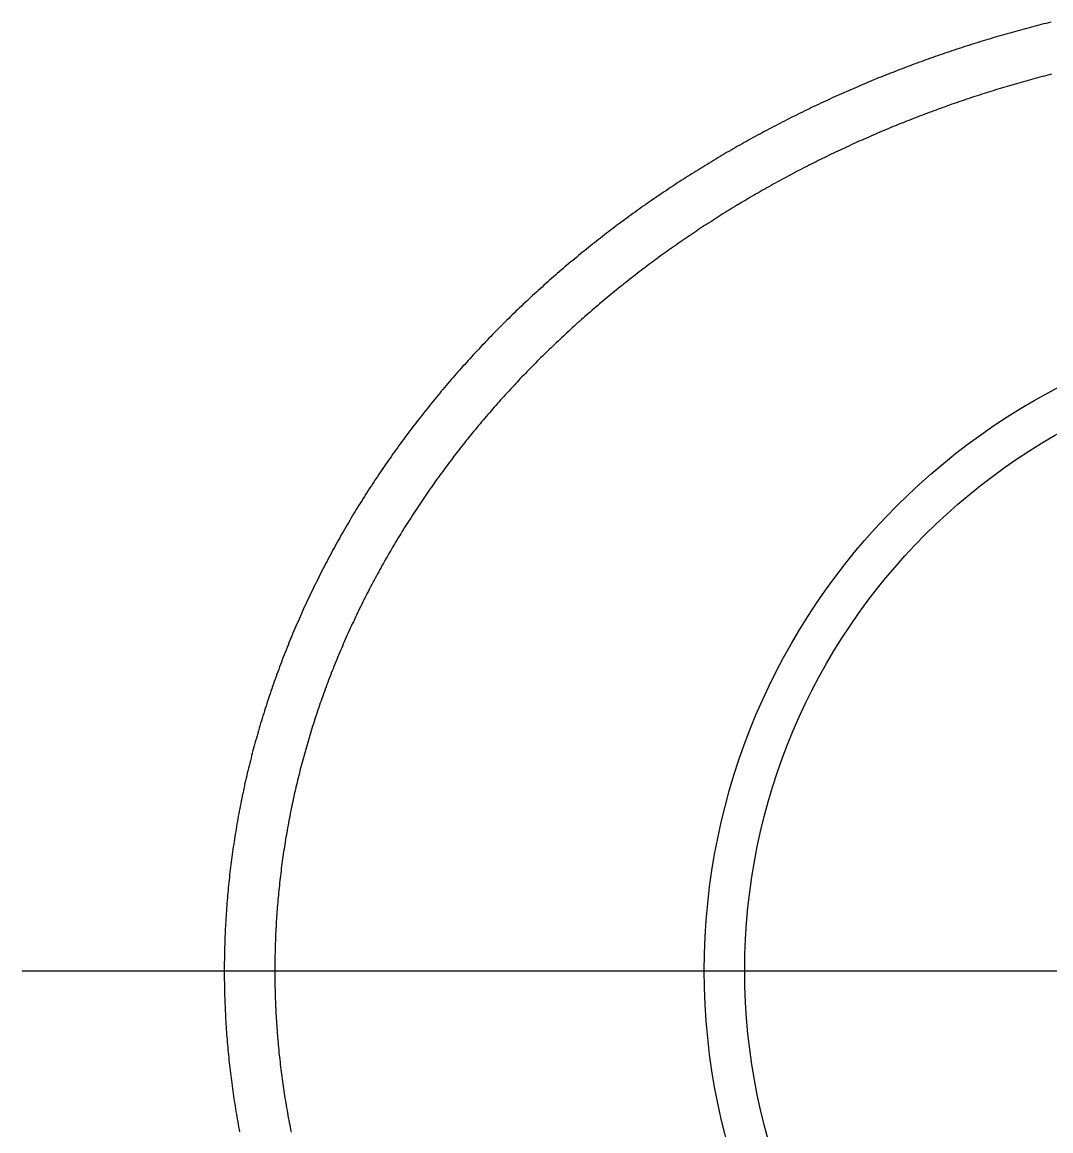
# Model space of a CAD drawing. Extents: x -50 to 64, y -50 to 12.
# Drawn here: x 37.94 to 48.11, y -1.58 to 9.38 of the extents above; entities that cross this region are included whole.
import ezdxf

# ---------------------------------------------------------------- set-up
doc = ezdxf.new("R2010")
doc.units = 0
doc.linetypes.add('CENTER', pattern=[50.8, 31.75, -6.35, 6.35, -6.35])
doc.layers.get('0').update_dxf_attribs({"linetype": 'CONTINUOUS'})
doc.layers.add('CENTER', color=1, linetype='CENTER')

msp = doc.modelspace()

# ---------------------------------------------------------------- linework, layer by layer
at = {"color": 7}
for points in [[(48.1164, 9.38014, 0), (48.0922, 9.37418, 0), (48.068, 9.36816, 0), (48.0439, 9.3621, 0), (48.0198, 9.35599, 0), (47.9956, 9.34984, 0), (47.9715, 9.34363, 0), (47.9474, 9.33738, 0), (47.9233, 9.33108, 0), (47.8992, 9.32473, 0), (47.8752, 9.31833, 0), (47.8511, 9.31189, 0), (47.8271, 9.30539, 0), (47.803, 9.29885, 0), (47.779, 9.29227, 0), (47.755, 9.28563, 0), (47.731, 9.27895, 0), (47.707, 9.27221, 0), (47.6831, 9.26543, 0), (47.6591, 9.25861, 0), (47.6352, 9.25173, 0), (47.6112, 9.24481, 0), (47.5873, 9.23784, 0), (47.5634, 9.23082, 0), (47.5395, 9.22375, 0), (47.5157, 9.21664, 0), (47.4918, 9.20947, 0), (47.468, 9.20226, 0), (47.4441, 9.19501, 0), (47.4203, 9.1877, 0), (47.3965, 9.18035, 0), (47.3727, 9.17294, 0), (47.3489, 9.16549, 0), (47.3252, 9.158, 0), (47.3014, 9.15045, 0), (47.2777, 9.14286, 0), (47.254, 9.13521, 0), (47.2303, 9.12752, 0), (47.2066, 9.11979, 0), (47.1829, 9.112, 0), (47.1592, 9.10417, 0), (47.1356, 9.09629, 0), (47.112, 9.08836, 0), (47.0883, 9.08038, 0), (47.0647, 9.07235, 0), (47.0411, 9.06428, 0), (47.0176, 9.05616, 0), (46.994, 9.04799, 0), (46.9705, 9.03977, 0), (46.947, 9.03151, 0), (46.9235, 9.02319, 0), (46.9, 9.01483, 0), (46.8765, 9.00642, 0), (46.853, 8.99796, 0), (46.8296, 8.98946, 0), (46.8062, 8.9809, 0), (46.7827, 8.9723, 0), (46.7594, 8.96365, 0), (46.736, 8.95496, 0), (46.7126, 8.94621, 0), (46.6893, 8.93741, 0), (46.6659, 8.92857, 0), (46.6426, 8.91968, 0), (46.6193, 8.91074, 0), (46.596, 8.90176, 0), (46.5728, 8.89272, 0), (46.5495, 8.88364, 0), (46.5263, 8.87451, 0), (46.5031, 8.86533, 0), (46.4799, 8.8561, 0), (46.4567, 8.84682, 0), (46.4336, 8.8375, 0), (46.4104, 8.82812, 0), (46.3873, 8.8187, 0), (46.3642, 8.80923, 0), (46.3411, 8.79972, 0), (46.3181, 8.79015, 0), (46.295, 8.78054, 0), (46.272, 8.77087, 0), (46.249, 8.76116, 0), (46.226, 8.7514, 0), (46.203, 8.7416, 0), (46.1801, 8.73174, 0), (46.1571, 8.72184, 0), (46.1342, 8.71188, 0), (46.1113, 8.70188, 0), (46.0884, 8.69183, 0), (46.0656, 8.68174, 0), (46.0427, 8.67159, 0), (46.0199, 8.6614, 0), (45.9971, 8.65115, 0), (45.9743, 8.64086, 0), (45.9516, 8.63052, 0), (45.9288, 8.62014, 0), (45.9061, 8.6097, 0), (45.8834, 8.59922, 0), (45.8607, 8.58868, 0), (45.8381, 8.5781, 0), (45.8154, 8.56747, 0), (45.7928, 8.55679, 0), (45.7702, 8.54606, 0), (45.7476, 8.53529, 0), (45.7251, 8.52446, 0), (45.7025, 8.51359, 0), (45.68, 8.50267, 0), (45.6575, 8.4917, 0), (45.635, 8.48068, 0), (45.6126, 8.46962, 0), (45.5902, 8.4585, 0), (45.5678, 8.44734, 0), (45.5454, 8.43613, 0), (45.523, 8.42486, 0), (45.5007, 8.41355, 0), (45.4783, 8.4022, 0), (45.456, 8.39079, 0), (45.4338, 8.37933, 0), (45.4115, 8.36783, 0), (45.3893, 8.35628, 0), (45.3671, 8.34468, 0), (45.3449, 8.33303, 0), (45.3227, 8.32133, 0), (45.3006, 8.30958, 0), (45.2785, 8.29779, 0), (45.2564, 8.28594, 0), (45.2343, 8.27405, 0), (45.2123, 8.26211, 0), (45.1902, 8.25012, 0), (45.1682, 8.23808, 0), (45.1463, 8.22599, 0), (45.1243, 8.21385, 0), (45.1024, 8.20167, 0), (45.0805, 8.18943, 0), (45.0586, 8.17715, 0), (45.0368, 8.16482, 0), (45.0149, 8.15244, 0), (44.9931, 8.14002, 0), (44.9713, 8.12754, 0), (44.9496, 8.11502, 0), (44.9279, 8.10245, 0), (44.9062, 8.08983, 0), (44.8845, 8.07716, 0), (44.8629, 8.06444, 0), (44.8412, 8.05168, 0), (44.8196, 8.03887, 0), (44.7981, 8.02601, 0), (44.7765, 8.0131, 0), (44.755, 8.00014, 0), (44.7336, 7.98714, 0), (44.7121, 7.97409, 0), (44.6907, 7.96099, 0), (44.6693, 7.94784, 0), (44.6479, 7.93465, 0), (44.6266, 7.9214, 0), (44.6052, 7.90811, 0), (44.5839, 7.89477, 0), (44.5627, 7.88139, 0), (44.5415, 7.86796, 0), (44.5203, 7.85447, 0), (44.4991, 7.84095, 0), (44.4779, 7.82737, 0), (44.4568, 7.81375, 0), (44.4357, 7.80007, 0), (44.4147, 7.78636, 0), (44.3937, 7.77259, 0), (44.3727, 7.75878, 0), (44.3517, 7.74491, 0), (44.3308, 7.73101, 0), (44.3099, 7.71705, 0), (44.289, 7.70305, 0), (44.2681, 7.689, 0), (44.2473, 7.6749, 0), (44.2266, 7.66076, 0), (44.2058, 7.64657, 0), (44.1851, 7.63233, 0), (44.1644, 7.61804, 0), (44.1437, 7.60371, 0), (44.1231, 7.58933, 0), (44.1025, 7.5749, 0), (44.082, 7.56043, 0), (44.0614, 7.54591, 0), (44.0409, 7.53134, 0), (44.0205, 7.51673, 0), (44.0001, 7.50207, 0), (43.9797, 7.48736, 0), (43.9593, 7.47261, 0), (43.939, 7.45781, 0), (43.9187, 7.44296, 0), (43.8984, 7.42807, 0), (43.8782, 7.41313, 0), (43.858, 7.39814, 0), (43.8378, 7.38311, 0), (43.8177, 7.36803, 0), (43.7976, 7.3529, 0), (43.7776, 7.33773, 0), (43.7575, 7.32251, 0), (43.7375, 7.30724, 0), (43.7176, 7.29193, 0), (43.6977, 7.27657, 0), (43.6778, 7.26117, 0), (43.6579, 7.24572, 0), (43.6381, 7.23022, 0), (43.6183, 7.21468, 0), (43.5986, 7.19909, 0), (43.5789, 7.18345, 0), (43.5592, 7.16777, 0), (43.5396, 7.15205, 0), (43.52, 7.13627, 0), (43.5005, 7.12045, 0), (43.4809, 7.10459, 0), (43.4614, 7.08868, 0), (43.442, 7.07272, 0), (43.4226, 7.05672, 0), (43.4032, 7.04068, 0), (43.3839, 7.02458, 0), (43.3646, 7.00845, 0), (43.3453, 6.99226, 0), (43.3261, 6.97603, 0), (43.3069, 6.95976, 0), (43.2878, 6.94344, 0), (43.2687, 6.92708, 0), (43.2496, 6.91067, 0), (43.2306, 6.89421, 0), (43.2116, 6.87771, 0), (43.1926, 6.86116, 0), (43.1737, 6.84457, 0), (43.1548, 6.82794, 0), (43.136, 6.81126, 0), (43.1172, 6.79453, 0), (43.0984, 6.77776, 0), (43.0797, 6.76095, 0), (43.061, 6.74409, 0), (43.0424, 6.72718, 0), (43.0238, 6.71023, 0), (43.0052, 6.69324, 0), (42.9867, 6.6762, 0), (42.9682, 6.65911, 0), (42.9498, 6.64199, 0), (42.9314, 6.62481, 0), (42.9131, 6.6076, 0), (42.8947, 6.59033, 0), (42.8765, 6.57303, 0), (42.8582, 6.55568, 0), (42.8401, 6.53828, 0), (42.8219, 6.52084, 0), (42.8038, 6.50336, 0), (42.7857, 6.48583, 0), (42.7677, 6.46826, 0), (42.7497, 6.45065, 0), (42.7318, 6.43299, 0), (42.7139, 6.41528, 0), (42.6961, 6.39753, 0), (42.6783, 6.37974, 0), (42.6605, 6.36191, 0), (42.6428, 6.34403, 0), (42.6251, 6.3261, 0), (42.6075, 6.30814, 0), (42.5899, 6.29013, 0), (42.5723, 6.27207, 0), (42.5548, 6.25397, 0), (42.5374, 6.23583, 0), (42.52, 6.21765, 0), (42.5026, 6.19942, 0), (42.4853, 6.18115, 0), (42.468, 6.16283, 0), (42.4507, 6.14447, 0), (42.4335, 6.12607, 0), (42.4164, 6.10762, 0), (42.3993, 6.08913, 0), (42.3822, 6.0706, 0), (42.3652, 6.05203, 0), (42.3483, 6.03341, 0), (42.3313, 6.01475, 0), (42.3145, 5.99604, 0), (42.2976, 5.9773, 0), (42.2809, 5.95851, 0), (42.2641, 5.93967, 0), (42.2474, 5.92079, 0), (42.2308, 5.90188, 0), (42.2142, 5.88291, 0), (42.1976, 5.86391, 0), (42.1811, 5.84486, 0), (42.1647, 5.82577, 0), (42.1483, 5.80664, 0), (42.1319, 5.78746, 0), (42.1156, 5.76824, 0), (42.0993, 5.74898, 0), (42.0831, 5.72968, 0), (42.0669, 5.71033, 0), (42.0508, 5.69094, 0), (42.0347, 5.67151, 0), (42.0187, 5.65204, 0), (42.0027, 5.63252, 0), (41.9868, 5.61296, 0), (41.9709, 5.59336, 0), (41.9551, 5.57372, 0), (41.9393, 5.55403, 0), (41.9236, 5.53431, 0), (41.9079, 5.51454, 0), (41.8922, 5.49472, 0), (41.8767, 5.47487, 0), (41.8611, 5.45498, 0), (41.8456, 5.43504, 0), (41.8302, 5.41506, 0), (41.8148, 5.39504, 0), (41.7995, 5.37497, 0), (41.7842, 5.35487, 0), (41.7689, 5.33472, 0), (41.7538, 5.31453, 0), (41.7386, 5.2943, 0), (41.7235, 5.27403, 0), (41.7085, 5.25371, 0), (41.6935, 5.23336, 0), (41.6786, 5.21296, 0), (41.6637, 5.19252, 0), (41.6489, 5.17204, 0), (41.6341, 5.15152, 0), (41.6194, 5.13095, 0), (41.6047, 5.11035, 0), (41.5901, 5.0897, 0), (41.5755, 5.06902, 0), (41.561, 5.04829, 0), (41.5465, 5.02752, 0), (41.5321, 5.0067, 0), (41.5178, 4.98585, 0), (41.5035, 4.96496, 0), (41.4892, 4.94402, 0), (41.475, 4.92305, 0), (41.4609, 4.90203, 0), (41.4468, 4.88097, 0), (41.4327, 4.85987, 0), (41.4188, 4.83873, 0), (41.4048, 4.81755, 0), (41.391, 4.79633, 0), (41.3771, 4.77507, 0), (41.3634, 4.75376, 0), (41.3497, 4.73242, 0), (41.336, 4.71103, 0), (41.3224, 4.68961, 0), (41.3088, 4.66814, 0), (41.2953, 4.64664, 0), (41.2819, 4.62509, 0), (41.2685, 4.6035, 0), (41.2552, 4.58187, 0), (41.2419, 4.56021, 0), (41.2287, 4.5385, 0), (41.2156, 4.51676, 0), (41.2025, 4.49497, 0), (41.1894, 4.47315, 0), (41.1765, 4.45129, 0), (41.1635, 4.42939, 0), (41.1507, 4.40745, 0), (41.1379, 4.38547, 0), (41.1251, 4.36345, 0), (41.1124, 4.3414, 0), (41.0998, 4.31931, 0), (41.0872, 4.29718, 0), (41.0747, 4.27502, 0), (41.0622, 4.25281, 0), (41.0499, 4.23057, 0), (41.0375, 4.2083, 0), (41.0252, 4.18599, 0), (41.013, 4.16364, 0), (41.0009, 4.14125, 0), (40.9888, 4.11883, 0), (40.9767, 4.09637, 0), (40.9648, 4.07388, 0), (40.9528, 4.05135, 0), (40.941, 4.02879, 0), (40.9292, 4.00619, 0), (40.9175, 3.98355, 0), (40.9058, 3.96088, 0), (40.8942, 3.93818, 0), (40.8826, 3.91544, 0), (40.8712, 3.89267, 0), (40.8597, 3.86986, 0), (40.8484, 3.84702, 0), (40.8371, 3.82415, 0), (40.8259, 3.80124, 0), (40.8147, 3.7783, 0), (40.8036, 3.75533, 0), (40.7925, 3.73232, 0), (40.7816, 3.70928, 0), (40.7707, 3.68621, 0), (40.7598, 3.66311, 0), (40.749, 3.63997, 0), (40.7383, 3.6168, 0), (40.7276, 3.5936, 0), (40.7171, 3.57037, 0), (40.7065, 3.54711, 0), (40.6961, 3.52381, 0), (40.6857, 3.50048, 0), (40.6753, 3.47713, 0), (40.6651, 3.45374, 0), (40.6549, 3.43032, 0), (40.6447, 3.40687, 0), (40.6347, 3.38339, 0), (40.6247, 3.35988, 0), (40.6147, 3.33634, 0), (40.6049, 3.31278, 0), (40.5951, 3.28918, 0), (40.5853, 3.26555, 0), (40.5757, 3.24189, 0), (40.5661, 3.21821, 0), (40.5566, 3.19449, 0), (40.5471, 3.17075, 0), (40.5377, 3.14698, 0), (40.5284, 3.12318, 0), (40.5191, 3.09935, 0), (40.5099, 3.0755, 0), (40.5008, 3.05162, 0), (40.4918, 3.02771, 0), (40.4828, 3.00378, 0), (40.4739, 2.97982, 0), (40.465, 2.95583, 0), (40.4563, 2.93181, 0), (40.4476, 2.90778, 0), (40.4389, 2.88371, 0), (40.4304, 2.85962, 0), (40.4219, 2.83551, 0), (40.4134, 2.81137, 0), (40.4051, 2.7872, 0), (40.3968, 2.76301, 0), (40.3886, 2.7388, 0), (40.3805, 2.71456, 0), (40.3724, 2.6903, 0), (40.3644, 2.66602, 0), (40.3564, 2.64171, 0), (40.3486, 2.61738, 0), (40.3408, 2.59303, 0), (40.3331, 2.56865, 0), (40.3254, 2.54426, 0), (40.3179, 2.51984, 0), (40.3103, 2.49539, 0), (40.3029, 2.47093, 0), (40.2956, 2.44645, 0), (40.2883, 2.42194, 0), (40.281, 2.39742, 0), (40.2739, 2.37287, 0), (40.2668, 2.3483, 0), (40.2598, 2.32371, 0), (40.2529, 2.29911, 0), (40.246, 2.27448, 0), (40.2392, 2.24983, 0), (40.2325, 2.22517, 0), (40.2259, 2.20048, 0), (40.2193, 2.17578, 0), (40.2128, 2.15106, 0), (40.2064, 2.12632, 0), (40.2001, 2.10156, 0), (40.1938, 2.07678, 0), (40.1876, 2.05199, 0), (40.1815, 2.02718, 0), (40.1754, 2.00235, 0), (40.1694, 1.9775, 0), (40.1635, 1.95264, 0), (40.1577, 1.92776, 0), (40.1519, 1.90287, 0), (40.1463, 1.87796, 0), (40.1406, 1.85303, 0), (40.1351, 1.82809, 0), (40.1296, 1.80313, 0), (40.1243, 1.77816, 0), (40.119, 1.75317, 0), (40.1137, 1.72817, 0), (40.1086, 1.70315, 0), (40.1035, 1.67812, 0), (40.0985, 1.65308, 0), (40.0935, 1.62802, 0), (40.0887, 1.60295, 0), (40.0839, 1.57787, 0), (40.0792, 1.55277, 0), (40.0745, 1.52766, 0), (40.07, 1.50254, 0), (40.0655, 1.47741, 0), (40.0611, 1.45227, 0), (40.0568, 1.42711, 0), (40.0525, 1.40194, 0), (40.0483, 1.37676, 0), (40.0442, 1.35158, 0), (40.0402, 1.32637, 0), (40.0362, 1.30116, 0), (40.0324, 1.27594, 0), (40.0286, 1.25071, 0), (40.0248, 1.22547, 0), (40.0212, 1.20022, 0), (40.0176, 1.17496, 0), (40.0141, 1.14969, 0), (40.0107, 1.12441, 0), (40.0073, 1.09912, 0), (40.0041, 1.07382, 0), (40.0009, 1.04852, 0), (39.9977, 1.02321, 0), (39.9947, 0.997886, 0), (39.9917, 0.972557, 0), (39.9888, 0.94722, 0), (39.986, 0.921876, 0), (39.9833, 0.896525, 0), (39.9806, 0.871167, 0), (39.978, 0.845803, 0), (39.9755, 0.820431, 0), (39.9731, 0.795054, 0), (39.9707, 0.76967, 0), (39.9684, 0.74428, 0), (39.9662, 0.718885, 0), (39.9641, 0.693484, 0), (39.9621, 0.668078, 0), (39.9601, 0.642667, 0), (39.9582, 0.617251, 0), (39.9564, 0.591831, 0), (39.9546, 0.566406, 0), (39.9529, 0.540977, 0), (39.9513, 0.515544, 0), (39.9498, 0.490107, 0), (39.9484, 0.464666, 0), (39.947, 0.439223, 0), (39.9457, 0.413776, 0), (39.9445, 0.388326, 0), (39.9434, 0.362873, 0), (39.9423, 0.337418, 0), (39.9414, 0.311961, 0), (39.9405, 0.286501, 0), (39.9396, 0.26104, 0), (39.9389, 0.235577, 0), (39.9382, 0.210113, 0), (39.9376, 0.184647, 0), (39.9371, 0.15918, 0), (39.9366, 0.133713, 0), (39.9363, 0.108245, 0), (39.936, 0.082776, 0), (39.9358, 0.057307, 0), (39.9356, 0.031838, 0), (39.9356, 0.006368, 0), (39.9356, -0.019102, 0), (39.9357, -0.044572, 0), (39.9359, -0.070042, 0), (39.9361, -0.095511, 0), (39.9364, -0.120981, 0), (39.9369, -0.14645, 0), (39.9373, -0.171919, 0), (39.9379, -0.197388, 0), (39.9385, -0.222856, 0), (39.9392, -0.248323, 0), (39.94, -0.27379, 0), (39.9409, -0.299255, 0), (39.9418, -0.32472, 0), (39.9428, -0.350184, 0), (39.9439, -0.375647, 0), (39.9451, -0.401108, 0), (39.9463, -0.426568, 0), (39.9477, -0.452027, 0), (39.9491, -0.477484, 0), (39.9505, -0.50294, 0), (39.9521, -0.528394, 0), (39.9537, -0.553846, 0), (39.9554, -0.579297, 0), (39.9572, -0.604745, 0), (39.9591, -0.630192, 0), (39.961, -0.655636, 0), (39.963, -0.681078, 0), (39.9651, -0.706518, 0), (39.9673, -0.731955, 0), (39.9696, -0.75739, 0), (39.9719, -0.782822, 0), (39.9743, -0.808252, 0), (39.9768, -0.833679, 0), (39.9793, -0.859103, 0), (39.982, -0.884524, 0), (39.9847, -0.909941, 0), (39.9875, -0.935356, 0), (39.9903, -0.960768, 0), (39.9933, -0.986176, 0), (39.9963, -1.01158, 0), (39.9994, -1.03698, 0), (40.0026, -1.06238, 0), (40.0058, -1.08777, 0), (40.0091, -1.11316, 0), (40.0125, -1.13855, 0), (40.016, -1.16393, 0), (40.0196, -1.18931, 0), (40.0232, -1.21468, 0), (40.0269, -1.24005, 0), (40.0307, -1.26542, 0), (40.0346, -1.29078, 0), (40.0386, -1.31614, 0), (40.0426, -1.34149, 0), (40.0467, -1.36683, 0), (40.0509, -1.39218, 0), (40.0551, -1.41751, 0), (40.0595, -1.44285, 0), (40.0639, -1.46817, 0), (40.0684, -1.4935, 0), (40.0729, -1.51881, 0), (40.0776, -1.54412, 0), (40.0823, -1.56943, 0), (40.0871, -1.59473, 0)], [(48.1197, 8.86548, 0), (48.0966, 8.85953, 0), (48.0734, 8.85352, 0), (48.0503, 8.84747, 0), (48.0272, 8.84137, 0), (48.0041, 8.83523, 0), (47.981, 8.82904, 0), (47.9579, 8.82281, 0), (47.9348, 8.81653, 0), (47.9118, 8.8102, 0), (47.8887, 8.80383, 0), (47.8657, 8.79742, 0), (47.8426, 8.79095, 0), (47.8196, 8.78445, 0), (47.7966, 8.77789, 0), (47.7737, 8.77129, 0), (47.7507, 8.76464, 0), (47.7277, 8.75795, 0), (47.7048, 8.75121, 0), (47.6819, 8.74443, 0), (47.6589, 8.7376, 0), (47.636, 8.73073, 0), (47.6131, 8.72381, 0), (47.5903, 8.71684, 0), (47.5674, 8.70983, 0), (47.5446, 8.70277, 0), (47.5217, 8.69566, 0), (47.4989, 8.68851, 0), (47.4761, 8.68132, 0), (47.4533, 8.67407, 0), (47.4305, 8.66679, 0), (47.4078, 8.65945, 0), (47.385, 8.65207, 0), (47.3623, 8.64465, 0), (47.3396, 8.63718, 0), (47.3168, 8.62966, 0), (47.2942, 8.6221, 0), (47.2715, 8.61449, 0), (47.2488, 8.60684, 0), (47.2262, 8.59914, 0), (47.2036, 8.59139, 0), (47.1809, 8.5836, 0), (47.1583, 8.57576, 0), (47.1358, 8.56788, 0), (47.1132, 8.55995, 0), (47.0906, 8.55197, 0), (47.0681, 8.54395, 0), (47.0456, 8.53588, 0), (47.0231, 8.52777, 0), (47.0006, 8.51961, 0), (46.9781, 8.51141, 0), (46.9557, 8.50316, 0), (46.9332, 8.49486, 0), (46.9108, 8.48652, 0), (46.8884, 8.47813, 0), (46.866, 8.46969, 0), (46.8436, 8.46121, 0), (46.8213, 8.45269, 0), (46.7989, 8.44411, 0), (46.7766, 8.4355, 0), (46.7543, 8.42683, 0), (46.732, 8.41812, 0), (46.7097, 8.40937, 0), (46.6875, 8.40056, 0), (46.6652, 8.39171, 0), (46.643, 8.38282, 0), (46.6208, 8.37388, 0), (46.5986, 8.36489, 0), (46.5765, 8.35586, 0), (46.5543, 8.34678, 0), (46.5322, 8.33766, 0), (46.5101, 8.32849, 0), (46.488, 8.31927, 0), (46.4659, 8.31001, 0), (46.4439, 8.3007, 0), (46.4218, 8.29135, 0), (46.3998, 8.28195, 0), (46.3778, 8.2725, 0), (46.3558, 8.26301, 0), (46.3338, 8.25347, 0), (46.3119, 8.24389, 0), (46.29, 8.23426, 0), (46.2681, 8.22458, 0), (46.2462, 8.21486, 0), (46.2243, 8.20509, 0), (46.2025, 8.19527, 0), (46.1806, 8.18541, 0), (46.1588, 8.17551, 0), (46.137, 8.16555, 0), (46.1153, 8.15555, 0), (46.0935, 8.14551, 0), (46.0718, 8.13542, 0), (46.0501, 8.12528, 0), (46.0284, 8.1151, 0), (46.0067, 8.10487, 0), (45.9851, 8.09459, 0), (45.9634, 8.08427, 0), (45.9418, 8.0739, 0), (45.9203, 8.06349, 0), (45.8987, 8.05303, 0), (45.8772, 8.04252, 0), (45.8556, 8.03197, 0), (45.8341, 8.02137, 0), (45.8126, 8.01073, 0), (45.7912, 8.00004, 0), (45.7698, 7.9893, 0), (45.7483, 7.97852, 0), (45.7269, 7.96769, 0), (45.7056, 7.95681, 0), (45.6842, 7.94589, 0), (45.6629, 7.93493, 0), (45.6416, 7.92391, 0), (45.6203, 7.91285, 0), (45.5991, 7.90175, 0), (45.5778, 7.89059, 0), (45.5566, 7.8794, 0), (45.5354, 7.86815, 0), (45.5142, 7.85686, 0), (45.4931, 7.84552, 0), (45.472, 7.83414, 0), (45.4509, 7.82271, 0), (45.4298, 7.81124, 0), (45.4087, 7.79972, 0), (45.3877, 7.78815, 0), (45.3667, 7.77654, 0), (45.3457, 7.76488, 0), (45.3248, 7.75317, 0), (45.3038, 7.74142, 0), (45.2829, 7.72962, 0), (45.262, 7.71778, 0), (45.2412, 7.70589, 0), (45.2204, 7.69396, 0), (45.1995, 7.68198, 0), (45.1788, 7.66995, 0), (45.158, 7.65788, 0), (45.1373, 7.64576, 0), (45.1166, 7.6336, 0), (45.0959, 7.62139, 0), (45.0753, 7.60914, 0), (45.0546, 7.59684, 0), (45.034, 7.5845, 0), (45.0135, 7.57211, 0), (44.9929, 7.55967, 0), (44.9724, 7.54719, 0), (44.9519, 7.53467, 0), (44.9315, 7.5221, 0), (44.911, 7.50948, 0), (44.8906, 7.49682, 0), (44.8702, 7.48411, 0), (44.8499, 7.47136, 0), (44.8296, 7.45857, 0), (44.8093, 7.44573, 0), (44.789, 7.43284, 0), (44.7688, 7.41991, 0), (44.7486, 7.40693, 0), (44.7284, 7.39391, 0), (44.7082, 7.38085, 0), (44.6881, 7.36774, 0), (44.668, 7.35458, 0), (44.648, 7.34138, 0), (44.6279, 7.32814, 0), (44.6079, 7.31485, 0), (44.5879, 7.30152, 0), (44.568, 7.28814, 0), (44.5481, 7.27472, 0), (44.5282, 7.26125, 0), (44.5084, 7.24774, 0), (44.4885, 7.23418, 0), (44.4688, 7.22058, 0), (44.449, 7.20694, 0), (44.4293, 7.19325, 0), (44.4096, 7.17952, 0), (44.3899, 7.16574, 0), (44.3703, 7.15192, 0), (44.3507, 7.13805, 0), (44.3311, 7.12414, 0), (44.3116, 7.11019, 0), (44.2921, 7.09619, 0), (44.2726, 7.08215, 0), (44.2531, 7.06806, 0), (44.2337, 7.05393, 0), (44.2144, 7.03976, 0), (44.195, 7.02554, 0), (44.1757, 7.01128, 0), (44.1564, 6.99698, 0), (44.1372, 6.98263, 0), (44.118, 6.96824, 0), (44.0988, 6.9538, 0), (44.0797, 6.93932, 0), (44.0606, 6.9248, 0), (44.0415, 6.91023, 0), (44.0224, 6.89562, 0), (44.0034, 6.88097, 0), (43.9845, 6.86627, 0), (43.9655, 6.85153, 0), (43.9466, 6.83675, 0), (43.9278, 6.82192, 0), (43.9089, 6.80705, 0), (43.8901, 6.79214, 0), (43.8714, 6.77718, 0), (43.8527, 6.76218, 0), (43.834, 6.74714, 0), (43.8153, 6.73205, 0), (43.7967, 6.71692, 0), (43.7781, 6.70175, 0), (43.7596, 6.68654, 0), (43.7411, 6.67128, 0), (43.7226, 6.65598, 0), (43.7042, 6.64064, 0), (43.6858, 6.62525, 0), (43.6674, 6.60983, 0), (43.6491, 6.59436, 0), (43.6308, 6.57884, 0), (43.6125, 6.56329, 0), (43.5943, 6.54769, 0), (43.5762, 6.53205, 0), (43.558, 6.51637, 0), (43.5399, 6.50065, 0), (43.5219, 6.48488, 0), (43.5038, 6.46907, 0), (43.4859, 6.45322, 0), (43.4679, 6.43733, 0), (43.45, 6.42139, 0), (43.4321, 6.40542, 0), (43.4143, 6.3894, 0), (43.3965, 6.37334, 0), (43.3788, 6.35723, 0), (43.361, 6.34109, 0), (43.3434, 6.3249, 0), (43.3257, 6.30868, 0), (43.3081, 6.29241, 0), (43.2906, 6.2761, 0), (43.2731, 6.25974, 0), (43.2556, 6.24335, 0), (43.2382, 6.22691, 0), (43.2208, 6.21044, 0), (43.2034, 6.19392, 0), (43.1861, 6.17736, 0), (43.1688, 6.16076, 0), (43.1516, 6.14412, 0), (43.1344, 6.12743, 0), (43.1172, 6.11071, 0), (43.1001, 6.09394, 0), (43.0831, 6.07714, 0), (43.066, 6.06029, 0), (43.049, 6.0434, 0), (43.0321, 6.02647, 0), (43.0152, 6.0095, 0), (42.9983, 5.99249, 0), (42.9815, 5.97544, 0), (42.9647, 5.95835, 0), (42.948, 5.94121, 0), (42.9313, 5.92404, 0), (42.9147, 5.90682, 0), (42.8981, 5.88957, 0), (42.8815, 5.87227, 0), (42.865, 5.85494, 0), (42.8485, 5.83756, 0), (42.8321, 5.82015, 0), (42.8157, 5.80269, 0), (42.7993, 5.78519, 0), (42.783, 5.76765, 0), (42.7668, 5.75008, 0), (42.7506, 5.73246, 0), (42.7344, 5.7148, 0), (42.7183, 5.6971, 0), (42.7022, 5.67936, 0), (42.6861, 5.66159, 0), (42.6701, 5.64377, 0), (42.6542, 5.62591, 0), (42.6383, 5.60801, 0), (42.6224, 5.59008, 0), (42.6066, 5.5721, 0), (42.5908, 5.55408, 0), (42.5751, 5.53603, 0), (42.5594, 5.51793, 0), (42.5438, 5.49979, 0), (42.5282, 5.48162, 0), (42.5127, 5.4634, 0), (42.4972, 5.44515, 0), (42.4817, 5.42685, 0), (42.4663, 5.40852, 0), (42.451, 5.39015, 0), (42.4357, 5.37174, 0), (42.4204, 5.35329, 0), (42.4052, 5.3348, 0), (42.39, 5.31627, 0), (42.3749, 5.2977, 0), (42.3598, 5.27909, 0), (42.3448, 5.26044, 0), (42.3298, 5.24175, 0), (42.3149, 5.22303, 0), (42.3, 5.20427, 0), (42.2851, 5.18546, 0), (42.2703, 5.16662, 0), (42.2556, 5.14774, 0), (42.2409, 5.12882, 0), (42.2262, 5.10986, 0), (42.2116, 5.09086, 0), (42.1971, 5.07183, 0), (42.1826, 5.05275, 0), (42.1681, 5.03364, 0), (42.1537, 5.01449, 0), (42.1394, 4.9953, 0), (42.1251, 4.97607, 0), (42.1108, 4.9568, 0), (42.0966, 4.93749, 0), (42.0824, 4.91815, 0), (42.0683, 4.89877, 0), (42.0543, 4.87935, 0), (42.0402, 4.85989, 0), (42.0263, 4.84039, 0), (42.0124, 4.82085, 0), (41.9985, 4.80128, 0), (41.9847, 4.78167, 0), (41.9709, 4.76202, 0), (41.9572, 4.74233, 0), (41.9436, 4.7226, 0), (41.93, 4.70284, 0), (41.9164, 4.68304, 0), (41.9029, 4.6632, 0), (41.8894, 4.64332, 0), (41.876, 4.6234, 0), (41.8627, 4.60345, 0), (41.8494, 4.58346, 0), (41.8361, 4.56343, 0), (41.8229, 4.54336, 0), (41.8098, 4.52326, 0), (41.7967, 4.50312, 0), (41.7837, 4.48294, 0), (41.7707, 4.46272, 0), (41.7577, 4.44247, 0), (41.7449, 4.42218, 0), (41.732, 4.40185, 0), (41.7193, 4.38148, 0), (41.7065, 4.36108, 0), (41.6939, 4.34064, 0), (41.6812, 4.32016, 0), (41.6687, 4.29965, 0), (41.6562, 4.2791, 0), (41.6437, 4.25852, 0), (41.6313, 4.2379, 0), (41.619, 4.21724, 0), (41.6067, 4.19655, 0), (41.5945, 4.17582, 0), (41.5823, 4.15506, 0), (41.5702, 4.13426, 0), (41.5581, 4.11343, 0), (41.5461, 4.09256, 0), (41.5341, 4.07166, 0), (41.5223, 4.05072, 0), (41.5104, 4.02975, 0), (41.4986, 4.00875, 0), (41.4869, 3.98771, 0), (41.4752, 3.96664, 0), (41.4636, 3.94553, 0), (41.4521, 3.92439, 0), (41.4406, 3.90322, 0), (41.4291, 3.88202, 0), (41.4177, 3.86078, 0), (41.4064, 3.83951, 0), (41.3952, 3.81821, 0), (41.3839, 3.79687, 0), (41.3728, 3.7755, 0), (41.3617, 3.7541, 0), (41.3507, 3.73267, 0), (41.3397, 3.71121, 0), (41.3288, 3.68972, 0), (41.3179, 3.66819, 0), (41.3071, 3.64663, 0), (41.2964, 3.62505, 0), (41.2857, 3.60343, 0), (41.2751, 3.58178, 0), (41.2646, 3.5601, 0), (41.2541, 3.53839, 0), (41.2436, 3.51665, 0), (41.2333, 3.49488, 0), (41.223, 3.47308, 0), (41.2127, 3.45126, 0), (41.2025, 3.4294, 0), (41.1924, 3.40751, 0), (41.1823, 3.38559, 0), (41.1723, 3.36365, 0), (41.1624, 3.34168, 0), (41.1525, 3.31967, 0), (41.1427, 3.29764, 0), (41.1329, 3.27558, 0), (41.1232, 3.2535, 0), (41.1136, 3.23138, 0), (41.104, 3.20924, 0), (41.0945, 3.18707, 0), (41.0851, 3.16487, 0), (41.0757, 3.14265, 0), (41.0664, 3.1204, 0), (41.0571, 3.09812, 0), (41.0479, 3.07582, 0), (41.0388, 3.05349, 0), (41.0298, 3.03113, 0), (41.0208, 3.00874, 0), (41.0118, 2.98634, 0), (41.003, 2.9639, 0), (40.9942, 2.94144, 0), (40.9854, 2.91896, 0), (40.9768, 2.89645, 0), (40.9682, 2.87391, 0), (40.9596, 2.85135, 0), (40.9512, 2.82877, 0), (40.9428, 2.80616, 0), (40.9344, 2.78353, 0), (40.9261, 2.76088, 0), (40.9179, 2.7382, 0), (40.9098, 2.7155, 0), (40.9017, 2.69278, 0), (40.8937, 2.67003, 0), (40.8857, 2.64726, 0), (40.8779, 2.62447, 0), (40.8701, 2.60166, 0), (40.8623, 2.57882, 0), (40.8546, 2.55596, 0), (40.847, 2.53309, 0), (40.8395, 2.51019, 0), (40.832, 2.48727, 0), (40.8246, 2.46433, 0), (40.8172, 2.44137, 0), (40.81, 2.41838, 0), (40.8027, 2.39538, 0), (40.7956, 2.37236, 0), (40.7885, 2.34932, 0), (40.7815, 2.32626, 0), (40.7746, 2.30318, 0), (40.7677, 2.28008, 0), (40.7609, 2.25696, 0), (40.7542, 2.23382, 0), (40.7475, 2.21067, 0), (40.7409, 2.1875, 0), (40.7344, 2.1643, 0), (40.7279, 2.1411, 0), (40.7215, 2.11787, 0), (40.7152, 2.09463, 0), (40.7089, 2.07136, 0), (40.7027, 2.04809, 0), (40.6966, 2.02479, 0), (40.6906, 2.00148, 0), (40.6846, 1.97815, 0), (40.6787, 1.95481, 0), (40.6728, 1.93145, 0), (40.6671, 1.90808, 0), (40.6614, 1.88469, 0), (40.6557, 1.86128, 0), (40.6502, 1.83786, 0), (40.6447, 1.81443, 0), (40.6393, 1.79098, 0), (40.6339, 1.76751, 0), (40.6286, 1.74403, 0), (40.6234, 1.72054, 0), (40.6183, 1.69704, 0), (40.6132, 1.67352, 0), (40.6082, 1.64998, 0), (40.6033, 1.62644, 0), (40.5984, 1.60288, 0), (40.5936, 1.57931, 0), (40.5889, 1.55573, 0), (40.5842, 1.53213, 0), (40.5797, 1.50853, 0), (40.5752, 1.48491, 0), (40.5707, 1.46128, 0), (40.5664, 1.43764, 0), (40.5621, 1.41398, 0), (40.5579, 1.39032, 0), (40.5537, 1.36665, 0), (40.5496, 1.34297, 0), (40.5456, 1.31927, 0), (40.5417, 1.29557, 0), (40.5378, 1.27185, 0), (40.534, 1.24813, 0), (40.5303, 1.2244, 0), (40.5267, 1.20066, 0), (40.5231, 1.17691, 0), (40.5196, 1.15315, 0), (40.5161, 1.12938, 0), (40.5128, 1.1056, 0), (40.5095, 1.08182, 0), (40.5062, 1.05802, 0), (40.5031, 1.03422, 0), (40.5, 1.01041, 0), (40.497, 0.986597, 0), (40.4941, 0.962774, 0), (40.4912, 0.938943, 0), (40.4884, 0.915105, 0), (40.4857, 0.891261, 0), (40.483, 0.86741, 0), (40.4805, 0.843552, 0), (40.478, 0.819689, 0), (40.4755, 0.795819, 0), (40.4732, 0.771943, 0), (40.4709, 0.748062, 0), (40.4687, 0.724176, 0), (40.4665, 0.700284, 0), (40.4644, 0.676387, 0), (40.4624, 0.652485, 0), (40.4605, 0.628579, 0), (40.4586, 0.604668, 0), (40.4568, 0.580753, 0), (40.4551, 0.556834, 0), (40.4535, 0.53291, 0), (40.4519, 0.508984, 0), (40.4504, 0.485053, 0), (40.449, 0.461119, 0), (40.4476, 0.437182, 0), (40.4463, 0.413242, 0), (40.4451, 0.3893, 0), (40.444, 0.365354, 0), (40.4429, 0.341407, 0), (40.4419, 0.317457, 0), (40.441, 0.293505, 0), (40.4402, 0.269551, 0), (40.4394, 0.245596, 0), (40.4387, 0.221639, 0), (40.438, 0.197681, 0), (40.4375, 0.173722, 0), (40.437, 0.149762, 0), (40.4366, 0.125801, 0), (40.4362, 0.10184, 0), (40.436, 0.077878, 0), (40.4358, 0.053916, 0), (40.4356, 0.029954, 0), (40.4356, 0.005991, 0), (40.4356, -0.017971, 0), (40.4357, -0.041934, 0), (40.4359, -0.065897, 0), (40.4361, -0.08986, 0), (40.4364, -0.113823, 0), (40.4368, -0.137785, 0), (40.4372, -0.161747, 0), (40.4377, -0.185709, 0), (40.4383, -0.20967, 0), (40.439, -0.233631, 0), (40.4397, -0.257592, 0), (40.4406, -0.281551, 0), (40.4414, -0.30551, 0), (40.4424, -0.329468, 0), (40.4434, -0.353425, 0), (40.4445, -0.377381, 0), (40.4457, -0.401336, 0), (40.447, -0.42529, 0), (40.4483, -0.449243, 0), (40.4497, -0.473194, 0), (40.4511, -0.497144, 0), (40.4527, -0.521093, 0), (40.4543, -0.54504, 0), (40.4559, -0.568985, 0), (40.4577, -0.592929, 0), (40.4595, -0.616871, 0), (40.4614, -0.640811, 0), (40.4634, -0.664749, 0), (40.4654, -0.688685, 0), (40.4676, -0.71262, 0), (40.4697, -0.736552, 0), (40.472, -0.760481, 0), (40.4743, -0.784409, 0), (40.4767, -0.808334, 0), (40.4792, -0.832257, 0), (40.4818, -0.856177, 0), (40.4844, -0.880094, 0), (40.4871, -0.904009, 0), (40.4899, -0.927921, 0), (40.4927, -0.951831, 0), (40.4956, -0.975737, 0), (40.4986, -0.99964, 0), (40.5017, -1.02354, 0), (40.5048, -1.04744, 0), (40.508, -1.07133, 0), (40.5113, -1.09522, 0), (40.5146, -1.11911, 0), (40.5181, -1.14299, 0), (40.5216, -1.16687, 0), (40.5251, -1.19075, 0), (40.5288, -1.21462, 0), (40.5325, -1.23849, 0), (40.5363, -1.26236, 0), (40.5401, -1.28622, 0), (40.5441, -1.31008, 0), (40.5481, -1.33393, 0), (40.5522, -1.35778, 0), (40.5563, -1.38162, 0), (40.5605, -1.40546, 0), (40.5648, -1.4293, 0), (40.5692, -1.45313, 0), (40.5737, -1.47696, 0), (40.5782, -1.50078, 0), (40.5828, -1.5246, 0), (40.5874, -1.54841, 0), (40.5922, -1.57222, 0), (40.597, -1.59602, 0)]]:
    msp.add_polyline3d(points, dxfattribs=at)
at = {"color": 7, "linetype": 'CONTINUOUS'}
for radius in [6.5, 6.1]:
    msp.add_circle((51.185586, 0), radius, dxfattribs=at)
at = {"layer": 'CENTER', "color": 1, "linetype": 'CENTER'}
msp.add_line((37.935623, 0), (64.435507, 0), dxfattribs=at)

doc.saveas('drawing.dxf')
